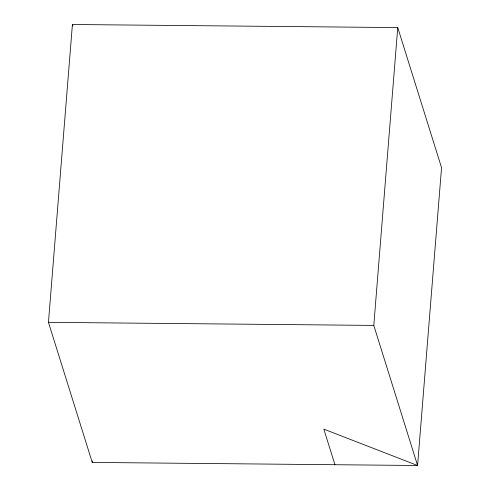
<?xml version="1.0" encoding="UTF-8"?>
<svg xmlns="http://www.w3.org/2000/svg" width="490" height="490" viewBox="0 0 490 490"><rect width="100%" height="100%" fill="white"/><g stroke="black" fill="none" stroke-linecap="round" stroke-linejoin="round"><path stroke-width="0.73" d="M48.449 322.328L72.416 24.5L397.751 27.575L441.551 167.672L417.584 465.5L92.249 462.425L48.449 322.328L373.79 325.409L417.584 465.5L323.829 429.136L334.952 464.716M92.249 462.425L92.371 460.9M373.79 325.409L397.751 27.575M72.416 24.5L72.869 25.958"/></g></svg>
